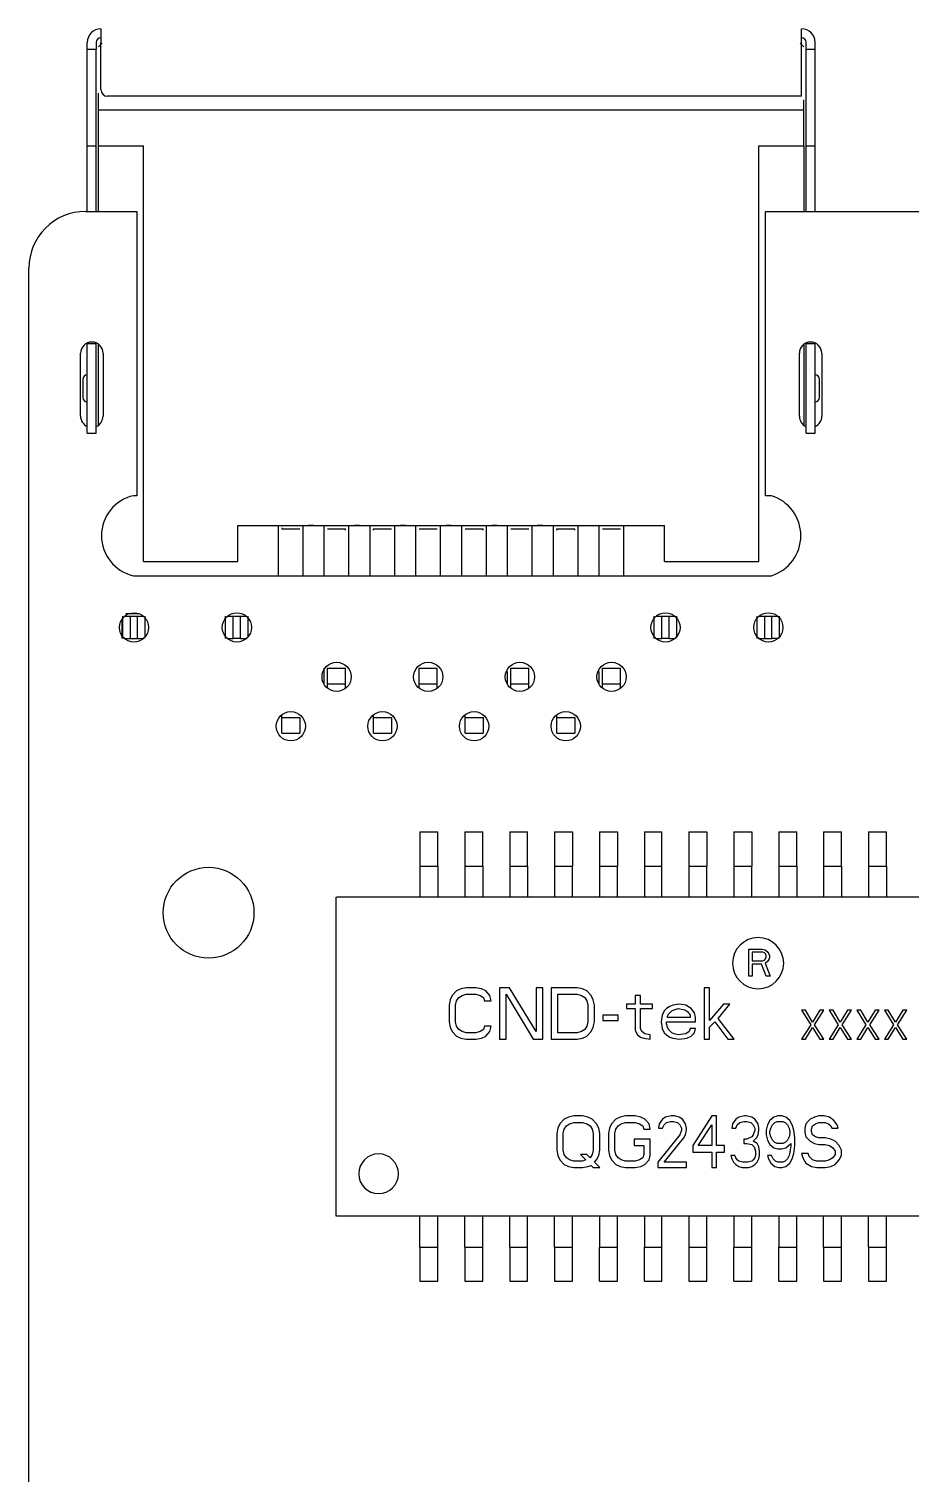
# Model space of a CAD drawing. Header units: millimetres. Extents: x 2 to 1109, y 2 to 430.
# Drawn here: x 72.52 to 92.14, y 333.98 to 366.12 of the extents above; entities that cross this region are included whole.
import ezdxf

# ---------------------------------------------------------------- set-up
doc = ezdxf.new("R2010")
doc.units = ezdxf.units.MM
doc.header["$LTSCALE"] = 0.5
doc.layers.add('几何体', color=7, linetype='Continuous')

msp = doc.modelspace()

# ---------------------------------------------------------------- linework, layer by layer
at = {"layer": '几何体'}
for p, q in [((74.121, 366.121), (74.121, 365.821)), ((89.721, 365.821), (89.721, 366.121)), ((73.821, 365.671), (73.821, 365.821)), ((74.021, 365.821), (74.021, 365.671)), ((74.071, 365.721), (74.153, 365.802)), ((74.121, 364.771), (74.121, 365.821)), ((89.771, 365.721), (89.69, 365.802)), ((89.721, 364.621), (89.721, 365.821)), ((89.821, 365.671), (89.821, 365.821)), ((90.021, 365.671), (90.021, 365.821)), ((73.821, 365.521), (73.821, 365.671)), ((73.821, 365.671), (74.021, 365.671)), ((73.821, 363.671), (73.821, 365.521)), ((74.021, 365.521), (74.021, 365.671)), ((74.021, 363.671), (74.021, 365.521)), ((89.821, 365.521), (89.821, 365.671)), ((89.821, 365.671), (90.021, 365.671)), ((89.821, 363.671), (89.821, 365.521)), ((90.021, 365.521), (90.021, 365.671)), ((90.021, 363.671), (90.021, 365.521)), ((74.071, 364.321), (74.071, 364.69)), ((89.721, 364.621), (74.271, 364.621)), ((89.771, 364.321), (89.771, 364.54)), ((74.071, 363.521), (74.071, 364.321)), ((74.071, 364.321), (89.771, 364.321)), ((89.771, 363.521), (89.771, 364.321)), ((73.821, 363.521), (73.821, 363.671)), ((73.821, 363.521), (74.021, 363.521)), ((73.821, 363.371), (73.821, 363.521)), ((74.021, 363.521), (74.021, 363.671)), ((74.021, 363.371), (74.021, 363.521)), ((74.071, 363.521), (75.071, 363.521)), ((74.071, 362.058), (74.071, 363.521)), ((75.071, 354.271), (75.071, 363.521)), ((88.771, 354.271), (88.771, 363.521)), ((88.771, 363.521), (89.771, 363.521)), ((89.771, 363.521), (89.771, 362.058)), ((89.821, 363.521), (89.821, 363.671)), ((89.821, 363.521), (90.021, 363.521)), ((89.821, 363.371), (89.821, 363.521)), ((90.021, 363.521), (90.021, 363.671)), ((90.021, 363.371), (90.021, 363.521)), ((73.821, 362.044), (73.821, 363.371)), ((74.021, 362.058), (74.021, 363.371)), ((89.821, 362.058), (89.821, 363.371)), ((90.021, 362.058), (90.021, 363.371)), ((73.782, 362.058), (74.921, 362.058)), ((74.921, 362.058), (74.921, 355.732)), ((88.921, 362.058), (93.516, 362.058)), ((88.921, 355.732), (88.921, 362.058)), ((72.521, 303.227), (72.521, 360.797)), ((73.821, 359.121), (74.021, 359.121)), ((73.821, 357.121), (73.821, 359.121)), ((74.021, 357.121), (74.021, 359.121)), ((74.071, 357.306), (74.071, 359.095)), ((89.771, 359.096), (89.771, 357.307)), ((89.821, 359.121), (90.021, 359.121)), ((89.821, 357.121), (89.821, 359.121)), ((90.021, 357.121), (90.021, 359.121)), ((73.671, 357.501), (73.671, 358.901)), ((74.171, 358.901), (74.171, 357.501)), ((89.671, 357.501), (89.671, 358.901)), ((90.171, 358.901), (90.171, 357.501)), ((73.721, 358.321), (73.721, 357.921)), ((90.121, 357.921), (90.121, 358.321)), ((73.821, 357.121), (74.021, 357.121)), ((89.821, 357.121), (90.021, 357.121)), ((74.921, 355.732), (74.848, 355.732)), ((89.047, 355.732), (88.921, 355.732)), ((77.171, 355.071), (86.671, 355.071)), ((77.171, 354.271), (77.171, 355.071)), ((78.076, 353.952), (78.076, 355.071)), ((78.151, 355.02), (78.151, 354.996)), ((78.151, 354.996), (78.551, 354.996)), ((78.626, 353.952), (78.626, 355.071)), ((78.861, 355.071), (78.746, 355.071)), ((79.096, 353.952), (79.096, 355.071)), ((79.171, 354.996), (79.571, 354.996)), ((79.571, 354.965), (79.571, 354.996)), ((79.646, 353.952), (79.646, 355.071)), ((79.881, 355.071), (79.766, 355.071)), ((80.116, 353.952), (80.116, 355.071)), ((80.191, 354.996), (80.591, 354.996)), ((80.191, 354.965), (80.191, 354.996)), ((80.666, 353.952), (80.666, 355.071)), ((80.901, 355.071), (80.786, 355.071)), ((81.136, 353.952), (81.136, 355.071)), ((81.211, 354.996), (81.611, 354.996)), ((81.686, 353.952), (81.686, 355.071)), ((81.921, 355.071), (81.806, 355.071)), ((82.156, 353.952), (82.156, 355.071)), ((82.231, 354.996), (82.631, 354.996)), ((82.631, 354.965), (82.631, 354.996)), ((82.706, 353.952), (82.706, 355.071)), ((82.941, 355.071), (82.826, 355.071)), ((83.176, 353.952), (83.176, 355.071)), ((83.251, 354.996), (83.651, 354.996)), ((83.726, 353.952), (83.726, 355.071)), ((83.961, 355.071), (83.846, 355.071)), ((83.961, 355.071), (84.076, 355.071)), ((84.196, 353.952), (84.196, 355.071)), ((84.271, 354.996), (84.671, 354.996)), ((84.271, 354.965), (84.271, 354.996)), ((84.671, 354.965), (84.671, 354.996)), ((84.746, 353.952), (84.746, 355.071)), ((85.216, 353.952), (85.216, 355.071)), ((85.291, 354.996), (85.691, 354.996)), ((85.766, 353.952), (85.766, 355.071)), ((86.671, 354.271), (86.671, 355.071)), ((75.071, 354.271), (77.171, 354.271)), ((86.671, 354.271), (88.771, 354.271)), ((74.848, 353.952), (89.047, 353.952)), ((74.591, 352.97), (74.591, 352.551)), ((74.611, 352.551), (74.611, 353.051)), ((74.645, 353.051), (74.781, 353.051)), ((74.976, 353.101), (74.676, 353.101)), ((74.781, 352.551), (74.781, 353.051)), ((74.781, 353.051), (74.941, 353.051)), ((74.941, 352.551), (74.941, 353.051)), ((74.941, 353.051), (75.077, 353.051)), ((75.111, 352.603), (75.111, 353.051)), ((76.901, 352.551), (76.901, 353.051)), ((76.935, 353.051), (77.071, 353.051)), ((77.071, 352.551), (77.071, 353.051)), ((77.071, 353.051), (77.231, 353.051)), ((77.231, 352.551), (77.231, 353.051)), ((77.231, 353.051), (77.367, 353.051)), ((77.401, 352.603), (77.401, 353.051)), ((86.441, 352.551), (86.441, 353.051)), ((86.475, 353.051), (86.611, 353.051)), ((86.611, 352.551), (86.611, 353.051)), ((86.611, 353.051), (86.771, 353.051)), ((86.771, 352.551), (86.771, 353.051)), ((86.771, 353.051), (86.907, 353.051)), ((86.941, 352.603), (86.941, 353.051)), ((88.731, 352.551), (88.731, 353.051)), ((88.765, 353.051), (88.901, 353.051)), ((88.901, 352.551), (88.901, 353.051)), ((88.901, 353.051), (89.061, 353.051)), ((89.061, 352.551), (89.061, 353.051)), ((89.061, 353.051), (89.197, 353.051)), ((89.231, 352.603), (89.231, 353.051)), ((74.645, 352.551), (74.781, 352.551)), ((74.781, 352.551), (74.941, 352.551)), ((74.941, 352.551), (75.077, 352.551)), ((76.935, 352.551), (77.071, 352.551)), ((77.231, 352.551), (77.071, 352.551)), ((77.231, 352.551), (77.367, 352.551)), ((86.475, 352.551), (86.611, 352.551)), ((86.771, 352.551), (86.611, 352.551)), ((86.771, 352.551), (86.907, 352.551)), ((88.765, 352.551), (88.901, 352.551)), ((88.901, 352.551), (89.061, 352.551)), ((89.197, 352.551), (89.061, 352.551)), ((79.096, 351.539), (79.096, 351.896)), ((79.171, 351.546), (79.171, 351.896)), ((79.171, 351.896), (79.571, 351.896)), ((79.571, 351.546), (79.571, 351.896)), ((81.211, 351.546), (81.211, 351.896)), ((81.211, 351.896), (81.611, 351.896)), ((81.611, 351.546), (81.611, 351.896)), ((83.176, 351.539), (83.176, 351.822)), ((83.251, 351.546), (83.251, 351.896)), ((83.251, 351.896), (83.651, 351.896)), ((83.651, 351.546), (83.651, 351.896)), ((85.216, 351.539), (85.216, 351.822)), ((85.291, 351.896), (85.691, 351.896)), ((85.291, 351.546), (85.291, 351.896)), ((85.691, 351.546), (85.691, 351.896)), ((79.171, 351.453), (79.171, 351.6)), ((79.171, 351.546), (79.571, 351.546)), ((79.571, 351.447), (79.571, 351.6)), ((81.211, 351.453), (81.211, 351.6)), ((81.211, 351.546), (81.611, 351.546)), ((81.611, 351.447), (81.611, 351.6)), ((83.251, 351.453), (83.251, 351.6)), ((83.251, 351.546), (83.651, 351.546)), ((83.651, 351.447), (83.651, 351.6)), ((85.291, 351.453), (85.291, 351.6)), ((85.291, 351.546), (85.691, 351.546)), ((85.691, 351.447), (85.691, 351.6)), ((78.151, 350.796), (78.151, 350.851)), ((78.151, 350.446), (78.151, 350.796)), ((78.151, 350.796), (78.551, 350.796)), ((78.551, 350.796), (78.551, 350.446)), ((80.191, 350.796), (80.191, 350.851)), ((80.191, 350.796), (80.591, 350.796)), ((80.191, 350.446), (80.191, 350.796)), ((80.591, 350.796), (80.591, 350.446)), ((82.231, 350.796), (82.231, 350.851)), ((82.231, 350.446), (82.231, 350.796)), ((82.231, 350.796), (82.631, 350.796)), ((82.631, 350.806), (82.631, 350.796)), ((82.631, 350.796), (82.631, 350.446)), ((84.271, 350.796), (84.271, 350.851)), ((84.271, 350.796), (84.671, 350.796)), ((84.271, 350.446), (84.271, 350.796)), ((84.671, 350.796), (84.671, 350.446)), ((78.151, 350.446), (78.551, 350.446)), ((80.191, 350.446), (80.591, 350.446)), ((82.231, 350.446), (82.631, 350.446)), ((84.271, 350.446), (84.671, 350.446)), ((81.223, 348.25), (81.623, 348.25)), ((81.223, 348.25), (81.223, 347.488)), ((81.623, 347.488), (81.623, 348.25)), ((82.223, 348.25), (82.623, 348.25)), ((82.223, 348.25), (82.223, 347.488)), ((82.623, 347.488), (82.623, 348.25)), ((83.223, 348.25), (83.623, 348.25)), ((83.223, 348.25), (83.223, 347.488)), ((83.623, 347.488), (83.623, 348.25)), ((84.223, 348.25), (84.623, 348.25)), ((84.223, 348.25), (84.223, 347.488)), ((84.623, 348.25), (84.623, 347.488)), ((85.223, 348.25), (85.623, 348.25)), ((85.223, 348.25), (85.223, 347.488)), ((85.623, 348.25), (85.623, 347.488)), ((86.223, 348.25), (86.612, 348.25)), ((86.223, 348.25), (86.223, 347.488)), ((86.612, 347.488), (86.612, 348.25)), ((87.212, 348.25), (87.612, 348.25)), ((87.212, 348.25), (87.212, 347.488)), ((87.612, 348.25), (87.612, 347.488)), ((88.212, 348.25), (88.612, 348.25)), ((88.212, 348.25), (88.212, 347.488)), ((88.612, 348.25), (88.612, 347.488)), ((89.212, 348.25), (89.612, 348.25)), ((89.212, 348.25), (89.212, 347.488)), ((89.612, 347.488), (89.612, 348.25)), ((90.212, 348.25), (90.612, 348.25)), ((90.212, 348.25), (90.212, 347.488)), ((90.612, 347.488), (90.612, 348.25)), ((91.212, 348.25), (91.612, 348.25)), ((91.212, 348.25), (91.212, 347.488)), ((91.612, 347.488), (91.612, 348.25)), ((81.223, 347.488), (81.623, 347.488)), ((81.223, 347.488), (81.223, 346.8)), ((81.623, 347.488), (81.623, 346.8)), ((82.223, 347.488), (82.223, 346.8)), ((82.223, 347.488), (82.623, 347.488)), ((82.623, 347.488), (82.623, 346.8)), ((83.223, 347.488), (83.223, 346.8)), ((83.223, 347.488), (83.623, 347.488)), ((83.623, 347.488), (83.623, 346.8)), ((84.223, 347.488), (84.223, 346.8)), ((84.223, 347.488), (84.623, 347.488)), ((84.623, 346.8), (84.623, 347.488)), ((85.223, 347.488), (85.223, 346.8)), ((85.223, 347.488), (85.623, 347.488)), ((85.623, 346.8), (85.623, 347.488)), ((86.223, 347.488), (86.223, 346.8)), ((86.223, 347.488), (86.612, 347.488)), ((86.612, 346.8), (86.612, 347.488)), ((87.212, 347.488), (87.612, 347.488)), ((87.212, 347.488), (87.212, 346.8)), ((87.612, 346.8), (87.612, 347.488)), ((88.212, 347.488), (88.612, 347.488)), ((88.212, 347.488), (88.212, 346.8)), ((88.612, 346.8), (88.612, 347.488)), ((89.212, 347.488), (89.612, 347.488)), ((89.212, 347.488), (89.212, 346.8)), ((89.612, 347.488), (89.612, 346.8)), ((90.212, 347.488), (90.612, 347.488)), ((90.212, 347.488), (90.212, 346.8)), ((90.612, 347.488), (90.612, 346.8)), ((91.212, 347.488), (91.212, 346.8)), ((91.212, 347.488), (91.612, 347.488)), ((91.612, 347.488), (91.612, 346.8)), ((79.362, 339.7), (79.362, 346.8)), ((94.466, 346.8), (79.366, 346.8)), ((88.545, 345.039), (88.545, 345.639)), ((88.545, 345.639), (88.845, 345.639)), ((88.62, 345.575), (88.62, 345.383)), ((88.857, 345.575), (88.62, 345.575)), ((88.845, 345.639), (88.907, 345.626)), ((88.895, 345.562), (88.857, 345.575)), ((88.92, 345.537), (88.895, 345.562)), ((88.907, 345.626), (88.957, 345.588)), ((88.932, 345.498), (88.92, 345.537)), ((88.957, 345.588), (88.995, 345.537)), ((88.995, 345.537), (89.007, 345.498)), ((88.62, 345.383), (88.857, 345.383)), ((88.62, 345.307), (88.62, 345.039)), ((88.832, 345.307), (88.62, 345.307)), ((88.932, 345.039), (88.832, 345.307)), ((88.857, 345.383), (88.895, 345.396)), ((88.895, 345.396), (88.92, 345.422)), ((88.957, 345.358), (88.907, 345.332)), ((88.907, 345.332), (89.02, 345.039)), ((88.92, 345.422), (88.932, 345.46)), ((88.932, 345.46), (88.932, 345.498)), ((88.995, 345.409), (88.957, 345.358)), ((89.007, 345.447), (88.995, 345.409)), ((89.007, 345.498), (89.007, 345.447)), ((88.62, 345.039), (88.545, 345.039)), ((89.02, 345.039), (88.932, 345.039)), ((81.946, 344.612), (81.899, 344.514)), ((82.042, 344.71), (81.946, 344.612)), ((82.138, 344.759), (82.042, 344.71)), ((82.042, 344.49), (82.09, 344.563)), ((82.09, 344.563), (82.162, 344.612)), ((82.258, 344.783), (82.138, 344.759)), ((82.162, 344.612), (82.258, 344.637)), ((82.473, 344.783), (82.258, 344.783)), ((82.258, 344.637), (82.473, 344.637)), ((82.593, 344.759), (82.473, 344.783)), ((82.473, 344.637), (82.569, 344.612)), ((82.569, 344.612), (82.641, 344.563)), ((82.689, 344.71), (82.593, 344.759)), ((82.641, 344.563), (82.665, 344.49)), ((82.785, 344.612), (82.689, 344.71)), ((82.809, 344.49), (82.785, 344.612)), ((83.216, 344.783), (83, 344.783)), ((83, 344.783), (83, 343.634)), ((83.144, 343.634), (83.144, 344.637)), ((83.144, 344.637), (83.743, 343.634)), ((83.815, 343.805), (83.216, 344.783)), ((83.959, 344.783), (83.815, 344.783)), ((83.815, 344.783), (83.815, 343.805)), ((83.959, 343.634), (83.959, 344.783)), ((84.725, 344.783), (84.15, 344.783)), ((84.15, 344.783), (84.15, 343.634)), ((84.294, 343.78), (84.294, 344.637)), ((84.294, 344.637), (84.725, 344.637)), ((84.845, 344.759), (84.725, 344.783)), ((84.725, 344.637), (84.821, 344.612)), ((84.821, 344.612), (84.893, 344.563)), ((84.941, 344.71), (84.845, 344.759)), ((84.893, 344.563), (84.941, 344.49)), ((85.036, 344.612), (84.941, 344.71)), ((85.084, 344.514), (85.036, 344.612)), ((86.138, 344.612), (86.018, 344.612)), ((86.018, 344.612), (86.018, 344.417)), ((86.138, 344.417), (86.138, 344.612)), ((87.671, 344.783), (87.551, 344.783)), ((87.551, 344.783), (87.551, 343.634)), ((87.671, 344.05), (87.671, 344.783)), ((81.899, 344.514), (81.875, 344.392)), ((81.875, 344.392), (81.875, 344.025)), ((82.018, 344.392), (82.042, 344.49)), ((82.018, 344.025), (82.018, 344.392)), ((82.665, 344.49), (82.809, 344.49)), ((84.941, 344.49), (84.965, 344.392)), ((84.965, 344.392), (84.965, 344.025)), ((85.108, 344.392), (85.084, 344.514)), ((85.108, 344.025), (85.108, 344.392)), ((86.018, 344.417), (85.827, 344.417)), ((85.827, 344.417), (85.827, 344.319)), ((85.827, 344.319), (86.018, 344.319)), ((86.018, 344.319), (86.018, 343.829)), ((86.402, 344.417), (86.138, 344.417)), ((86.138, 343.878), (86.138, 344.319)), ((86.138, 344.319), (86.402, 344.319)), ((86.402, 344.319), (86.402, 344.417)), ((86.665, 344.27), (86.617, 344.172)), ((86.713, 344.319), (86.665, 344.27)), ((86.785, 344.368), (86.713, 344.319)), ((86.761, 344.196), (86.833, 344.27)), ((86.857, 344.392), (86.785, 344.368)), ((86.833, 344.27), (86.881, 344.294)), ((87.001, 344.417), (86.857, 344.392)), ((86.881, 344.294), (86.977, 344.319)), ((86.977, 344.319), (87.12, 344.294)), ((87.144, 344.392), (87.001, 344.417)), ((87.12, 344.294), (87.192, 344.245)), ((87.264, 344.319), (87.144, 344.392)), ((87.192, 344.245), (87.24, 344.172)), ((87.336, 344.221), (87.264, 344.319)), ((87.983, 344.417), (87.671, 344.05)), ((87.863, 344.098), (88.126, 344.417)), ((88.126, 344.417), (87.983, 344.417)), ((89.806, 344.281), (89.718, 344.281)), ((89.718, 344.281), (89.923, 343.957)), ((89.967, 344.018), (89.806, 344.281)), ((90.128, 344.281), (89.967, 344.018)), ((90.011, 343.957), (90.216, 344.281)), ((90.216, 344.281), (90.128, 344.281)), ((90.421, 344.281), (90.333, 344.281)), ((90.333, 344.281), (90.538, 343.957)), ((90.582, 344.018), (90.421, 344.281)), ((90.743, 344.281), (90.582, 344.018)), ((90.626, 343.957), (90.831, 344.281)), ((90.831, 344.281), (90.743, 344.281)), ((91.036, 344.281), (90.948, 344.281)), ((90.948, 344.281), (91.153, 343.957)), ((91.197, 344.018), (91.036, 344.281)), ((91.358, 344.281), (91.197, 344.018)), ((91.241, 343.957), (91.446, 344.281)), ((91.446, 344.281), (91.358, 344.281)), ((91.651, 344.281), (91.563, 344.281)), ((91.563, 344.281), (91.768, 343.957)), ((91.812, 344.018), (91.651, 344.281)), ((91.973, 344.281), (91.812, 344.018)), ((91.856, 343.957), (92.061, 344.281)), ((92.061, 344.281), (91.973, 344.281)), ((81.875, 344.025), (81.899, 343.903)), ((82.042, 343.927), (82.018, 344.025)), ((82.09, 343.854), (82.042, 343.927)), ((82.665, 343.927), (82.641, 343.854)), ((82.809, 343.927), (82.665, 343.927)), ((82.785, 343.805), (82.809, 343.927)), ((84.941, 343.927), (84.893, 343.854)), ((84.965, 344.025), (84.941, 343.927)), ((85.084, 343.903), (85.108, 344.025)), ((85.635, 344.172), (85.3, 344.172)), ((85.3, 344.172), (85.3, 344.05)), ((85.3, 344.05), (85.635, 344.05)), ((85.635, 344.05), (85.635, 344.172)), ((86.617, 344.172), (86.593, 344.025)), ((86.593, 344.025), (86.617, 343.878)), ((86.713, 343.976), (86.713, 344.025)), ((86.713, 344.025), (87.36, 344.025)), ((86.737, 343.903), (86.713, 343.976)), ((86.737, 344.147), (86.761, 344.196)), ((86.737, 344.123), (86.737, 344.147)), ((87.24, 344.123), (86.737, 344.123)), ((87.24, 344.172), (87.24, 344.123)), ((87.36, 344.123), (87.336, 344.221)), ((87.36, 344.025), (87.36, 344.123)), ((87.671, 343.903), (87.791, 344.025)), ((87.791, 344.025), (88.078, 343.634)), ((88.222, 343.634), (87.863, 344.098)), ((89.923, 343.957), (89.718, 343.634)), ((90.216, 343.634), (90.011, 343.957)), ((90.538, 343.957), (90.333, 343.634)), ((90.831, 343.634), (90.626, 343.957)), ((91.153, 343.957), (90.948, 343.634)), ((91.446, 343.634), (91.241, 343.957)), ((91.768, 343.957), (91.563, 343.634)), ((92.061, 343.634), (91.856, 343.957)), ((81.899, 343.903), (81.946, 343.805)), ((81.946, 343.805), (82.042, 343.707)), ((82.042, 343.707), (82.138, 343.658)), ((82.162, 343.805), (82.09, 343.854)), ((82.138, 343.658), (82.258, 343.634)), ((82.258, 343.78), (82.162, 343.805)), ((82.473, 343.78), (82.258, 343.78)), ((82.258, 343.634), (82.473, 343.634)), ((82.569, 343.805), (82.473, 343.78)), ((82.473, 343.634), (82.593, 343.658)), ((82.641, 343.854), (82.569, 343.805)), ((82.593, 343.658), (82.689, 343.707)), ((82.689, 343.707), (82.785, 343.805)), ((83, 343.634), (83.144, 343.634)), ((83.743, 343.634), (83.959, 343.634)), ((84.15, 343.634), (84.725, 343.634)), ((84.725, 343.78), (84.294, 343.78)), ((84.821, 343.805), (84.725, 343.78)), ((84.725, 343.634), (84.845, 343.658)), ((84.893, 343.854), (84.821, 343.805)), ((84.845, 343.658), (84.941, 343.707)), ((84.941, 343.707), (85.036, 343.805)), ((85.036, 343.805), (85.084, 343.903)), ((86.018, 343.829), (86.066, 343.732)), ((86.066, 343.732), (86.138, 343.683)), ((86.162, 343.805), (86.138, 343.878)), ((86.138, 343.683), (86.21, 343.658)), ((86.234, 343.756), (86.162, 343.805)), ((86.21, 343.658), (86.354, 343.634)), ((86.354, 343.732), (86.234, 343.756)), ((86.354, 343.634), (86.354, 343.732)), ((86.617, 343.878), (86.665, 343.78)), ((86.665, 343.78), (86.713, 343.732)), ((86.713, 343.732), (86.785, 343.683)), ((86.761, 343.854), (86.737, 343.903)), ((86.833, 343.78), (86.761, 343.854)), ((86.785, 343.683), (86.857, 343.658)), ((86.881, 343.756), (86.833, 343.78)), ((86.857, 343.658), (87.001, 343.634)), ((86.977, 343.732), (86.881, 343.756)), ((87.144, 343.756), (86.977, 343.732)), ((87.001, 343.634), (87.168, 343.658)), ((87.216, 343.805), (87.144, 343.756)), ((87.168, 343.658), (87.264, 343.707)), ((87.24, 343.878), (87.216, 343.805)), ((87.36, 343.878), (87.24, 343.878)), ((87.264, 343.707), (87.336, 343.78)), ((87.336, 343.78), (87.36, 343.878)), ((87.551, 343.634), (87.671, 343.634)), ((87.671, 343.634), (87.671, 343.903)), ((88.078, 343.634), (88.222, 343.634)), ((89.718, 343.634), (89.806, 343.634)), ((89.806, 343.634), (89.967, 343.896)), ((89.967, 343.896), (90.128, 343.634)), ((90.128, 343.634), (90.216, 343.634)), ((90.333, 343.634), (90.421, 343.634)), ((90.421, 343.634), (90.582, 343.896)), ((90.582, 343.896), (90.743, 343.634)), ((90.743, 343.634), (90.831, 343.634)), ((90.948, 343.634), (91.036, 343.634)), ((91.036, 343.634), (91.197, 343.896)), ((91.197, 343.896), (91.358, 343.634)), ((91.358, 343.634), (91.446, 343.634)), ((91.563, 343.634), (91.651, 343.634)), ((91.651, 343.634), (91.812, 343.896)), ((91.812, 343.896), (91.973, 343.634)), ((91.973, 343.634), (92.061, 343.634)), ((84.294, 341.659), (84.27, 341.537)), ((84.342, 341.757), (84.294, 341.659)), ((84.438, 341.855), (84.342, 341.757)), ((84.534, 341.904), (84.438, 341.855)), ((84.438, 341.635), (84.486, 341.708)), ((84.486, 341.708), (84.558, 341.757)), ((84.654, 341.928), (84.534, 341.904)), ((84.558, 341.757), (84.654, 341.781)), ((84.845, 341.928), (84.654, 341.928)), ((84.654, 341.781), (84.845, 341.781)), ((84.965, 341.904), (84.845, 341.928)), ((84.845, 341.781), (84.941, 341.757)), ((84.941, 341.757), (85.013, 341.708)), ((85.061, 341.855), (84.965, 341.904)), ((85.013, 341.708), (85.061, 341.635)), ((85.157, 341.757), (85.061, 341.855)), ((85.204, 341.659), (85.157, 341.757)), ((85.228, 341.537), (85.204, 341.659)), ((85.444, 341.659), (85.42, 341.537)), ((85.492, 341.757), (85.444, 341.659)), ((85.588, 341.855), (85.492, 341.757)), ((85.684, 341.904), (85.588, 341.855)), ((85.588, 341.635), (85.636, 341.708)), ((85.636, 341.708), (85.707, 341.757)), ((85.803, 341.928), (85.684, 341.904)), ((85.707, 341.757), (85.803, 341.781)), ((86.019, 341.928), (85.803, 341.928)), ((85.803, 341.781), (86.019, 341.781)), ((86.139, 341.904), (86.019, 341.928)), ((86.019, 341.781), (86.115, 341.757)), ((86.115, 341.757), (86.187, 341.708)), ((86.234, 341.855), (86.139, 341.904)), ((86.187, 341.708), (86.21, 341.635)), ((86.33, 341.757), (86.234, 341.855)), ((86.354, 341.635), (86.33, 341.757)), ((86.553, 341.757), (86.536, 341.659)), ((86.536, 341.659), (86.624, 341.659)), ((86.624, 341.855), (86.553, 341.757)), ((86.695, 341.904), (86.624, 341.855)), ((86.624, 341.659), (86.66, 341.732)), ((86.66, 341.732), (86.713, 341.781)), ((86.819, 341.928), (86.695, 341.904)), ((86.713, 341.781), (86.802, 341.806)), ((86.802, 341.806), (86.872, 341.806)), ((86.89, 341.928), (86.819, 341.928)), ((86.872, 341.806), (86.961, 341.781)), ((86.997, 341.904), (86.89, 341.928)), ((86.961, 341.781), (87.014, 341.732)), ((87.067, 341.855), (86.997, 341.904)), ((87.014, 341.732), (87.05, 341.659)), ((87.05, 341.659), (87.05, 341.61)), ((87.138, 341.757), (87.067, 341.855)), ((87.156, 341.659), (87.138, 341.757)), ((87.156, 341.61), (87.156, 341.659)), ((87.723, 341.928), (87.298, 341.268)), ((87.422, 341.268), (87.723, 341.732)), ((87.83, 341.928), (87.723, 341.928)), ((87.723, 341.732), (87.723, 341.268)), ((87.83, 341.268), (87.83, 341.928)), ((88.184, 341.757), (88.166, 341.659)), ((88.166, 341.659), (88.255, 341.659)), ((88.255, 341.855), (88.184, 341.757)), ((88.326, 341.904), (88.255, 341.855)), ((88.255, 341.659), (88.29, 341.732)), ((88.29, 341.732), (88.344, 341.781)), ((88.45, 341.928), (88.326, 341.904)), ((88.344, 341.781), (88.432, 341.806)), ((88.432, 341.806), (88.503, 341.806)), ((88.485, 341.928), (88.45, 341.928)), ((88.61, 341.904), (88.485, 341.928)), ((88.503, 341.806), (88.592, 341.781)), ((88.592, 341.781), (88.645, 341.732)), ((88.68, 341.855), (88.61, 341.904)), ((88.645, 341.732), (88.68, 341.659)), ((88.751, 341.757), (88.68, 341.855)), ((88.68, 341.659), (88.68, 341.61)), ((88.769, 341.659), (88.751, 341.757)), ((88.769, 341.61), (88.769, 341.659)), ((88.964, 341.732), (88.929, 341.61)), ((89.017, 341.83), (88.964, 341.732)), ((89.106, 341.904), (89.017, 341.83)), ((89.017, 341.586), (89.035, 341.659)), ((89.035, 341.659), (89.07, 341.732)), ((89.07, 341.732), (89.124, 341.781)), ((89.194, 341.928), (89.106, 341.904)), ((89.124, 341.781), (89.177, 341.806)), ((89.177, 341.806), (89.301, 341.806)), ((89.283, 341.928), (89.194, 341.928)), ((89.372, 341.904), (89.283, 341.928)), ((89.301, 341.806), (89.354, 341.781)), ((89.354, 341.781), (89.407, 341.732)), ((89.46, 341.83), (89.372, 341.904)), ((89.407, 341.732), (89.443, 341.659)), ((89.443, 341.659), (89.46, 341.586)), ((89.513, 341.732), (89.46, 341.83)), ((89.549, 341.61), (89.513, 341.732)), ((89.818, 341.757), (89.794, 341.659)), ((89.794, 341.659), (89.794, 341.561)), ((89.914, 341.855), (89.818, 341.757)), ((90.01, 341.904), (89.914, 341.855)), ((89.938, 341.635), (89.962, 341.708)), ((89.962, 341.708), (90.033, 341.757)), ((90.105, 341.928), (90.01, 341.904)), ((90.033, 341.757), (90.105, 341.781)), ((90.225, 341.928), (90.105, 341.928)), ((90.105, 341.781), (90.249, 341.781)), ((90.345, 341.904), (90.225, 341.928)), ((90.249, 341.781), (90.321, 341.757)), ((90.321, 341.757), (90.369, 341.708)), ((90.441, 341.83), (90.345, 341.904)), ((90.369, 341.708), (90.393, 341.659)), ((90.393, 341.659), (90.537, 341.659)), ((90.513, 341.732), (90.441, 341.83)), ((90.537, 341.659), (90.513, 341.732)), ((84.27, 341.537), (84.27, 341.17)), ((84.414, 341.537), (84.438, 341.635)), ((84.414, 341.17), (84.414, 341.537)), ((85.061, 341.635), (85.085, 341.537)), ((85.085, 341.537), (85.085, 341.17)), ((85.228, 341.17), (85.228, 341.537)), ((85.42, 341.537), (85.42, 341.17)), ((85.564, 341.537), (85.588, 341.635)), ((85.564, 341.17), (85.564, 341.537)), ((86.354, 341.414), (85.995, 341.414)), ((85.995, 341.414), (85.995, 341.268)), ((86.21, 341.635), (86.354, 341.635)), ((86.354, 341.047), (86.354, 341.414)), ((87.014, 341.512), (86.518, 340.901)), ((86.66, 340.901), (87.103, 341.439)), ((87.05, 341.61), (87.014, 341.512)), ((87.103, 341.439), (87.138, 341.512)), ((87.138, 341.512), (87.156, 341.61)), ((88.503, 341.414), (88.432, 341.414)), ((88.432, 341.414), (88.432, 341.317)), ((88.61, 341.463), (88.503, 341.414)), ((88.645, 341.512), (88.61, 341.463)), ((88.68, 341.61), (88.645, 341.512)), ((88.645, 341.365), (88.716, 341.439)), ((88.734, 341.317), (88.645, 341.365)), ((88.716, 341.439), (88.751, 341.512)), ((88.751, 341.512), (88.769, 341.61)), ((88.929, 341.61), (88.929, 341.512)), ((88.929, 341.512), (88.964, 341.39)), ((88.964, 341.39), (89.017, 341.292)), ((89.017, 341.537), (89.017, 341.586)), ((89.035, 341.463), (89.017, 341.537)), ((89.07, 341.39), (89.035, 341.463)), ((89.124, 341.341), (89.07, 341.39)), ((89.177, 341.317), (89.124, 341.341)), ((89.354, 341.341), (89.301, 341.317)), ((89.407, 341.39), (89.354, 341.341)), ((89.443, 341.463), (89.407, 341.39)), ((89.46, 341.537), (89.443, 341.463)), ((89.46, 341.586), (89.46, 341.537)), ((89.567, 341.439), (89.549, 341.61)), ((89.567, 341.268), (89.567, 341.439)), ((89.794, 341.561), (89.818, 341.463)), ((89.818, 341.463), (89.914, 341.365)), ((89.914, 341.365), (90.01, 341.317)), ((89.938, 341.586), (89.938, 341.635)), ((89.962, 341.512), (89.938, 341.586)), ((90.033, 341.463), (89.962, 341.512)), ((90.105, 341.439), (90.033, 341.463)), ((90.249, 341.439), (90.105, 341.439)), ((90.369, 341.414), (90.249, 341.439)), ((90.465, 341.365), (90.369, 341.414)), ((90.56, 341.268), (90.465, 341.365)), ((84.27, 341.17), (84.294, 341.047)), ((84.294, 341.047), (84.342, 340.95)), ((84.438, 341.072), (84.414, 341.17)), ((84.486, 340.998), (84.438, 341.072)), ((84.797, 341.072), (84.917, 340.95)), ((84.941, 341.072), (84.797, 341.072)), ((85.013, 340.998), (84.941, 341.072)), ((85.061, 341.072), (85.013, 340.998)), ((85.085, 341.17), (85.061, 341.072)), ((85.157, 340.95), (85.204, 341.047)), ((85.204, 341.047), (85.228, 341.17)), ((85.42, 341.17), (85.444, 341.047)), ((85.444, 341.047), (85.492, 340.95)), ((85.588, 341.072), (85.564, 341.17)), ((85.636, 340.998), (85.588, 341.072)), ((85.995, 341.268), (86.21, 341.268)), ((86.21, 341.072), (86.187, 340.998)), ((86.21, 341.268), (86.21, 341.072)), ((86.33, 340.95), (86.354, 341.047)), ((87.298, 341.268), (87.298, 341.121)), ((87.298, 341.121), (87.723, 341.121)), ((87.723, 341.268), (87.422, 341.268)), ((87.723, 341.121), (87.723, 340.778)), ((88.007, 341.268), (87.83, 341.268)), ((87.83, 340.778), (87.83, 341.121)), ((87.83, 341.121), (88.007, 341.121)), ((88.007, 341.121), (88.007, 341.268)), ((88.237, 341.047), (88.149, 341.047)), ((88.149, 341.047), (88.166, 340.974)), ((88.255, 340.998), (88.237, 341.047)), ((88.432, 341.317), (88.503, 341.317)), ((88.503, 341.317), (88.61, 341.292)), ((88.61, 341.292), (88.663, 341.243)), ((88.663, 341.243), (88.698, 341.145)), ((88.698, 341.047), (88.68, 340.998)), ((88.698, 341.145), (88.698, 341.047)), ((88.769, 341.243), (88.734, 341.317)), ((88.787, 341.145), (88.769, 341.243)), ((88.769, 340.974), (88.787, 341.047)), ((88.787, 341.047), (88.787, 341.145)), ((88.964, 341.047), (88.982, 340.974)), ((89.053, 341.047), (88.964, 341.047)), ((89.017, 341.292), (89.106, 341.219)), ((89.088, 340.974), (89.053, 341.047)), ((89.106, 341.219), (89.194, 341.194)), ((89.301, 341.317), (89.177, 341.317)), ((89.194, 341.194), (89.283, 341.194)), ((89.283, 341.194), (89.372, 341.219)), ((89.372, 341.219), (89.478, 341.317)), ((89.443, 341.047), (89.407, 340.974)), ((89.46, 341.121), (89.443, 341.047)), ((89.478, 341.268), (89.46, 341.121)), ((89.478, 341.317), (89.478, 341.268)), ((89.513, 340.974), (89.549, 341.096)), ((89.549, 341.096), (89.567, 341.268)), ((89.866, 341.096), (89.722, 341.096)), ((89.722, 341.096), (89.746, 340.998)), ((89.89, 341.023), (89.866, 341.096)), ((89.962, 340.95), (89.89, 341.023)), ((90.01, 341.317), (90.105, 341.292)), ((90.105, 341.292), (90.249, 341.292)), ((90.249, 341.292), (90.345, 341.268)), ((90.345, 341.268), (90.417, 341.219)), ((90.417, 341.219), (90.465, 341.145)), ((90.465, 341.072), (90.417, 340.998)), ((90.465, 341.145), (90.465, 341.072)), ((90.608, 341.17), (90.56, 341.268)), ((90.56, 340.95), (90.608, 341.047)), ((90.608, 341.047), (90.608, 341.17)), ((84.342, 340.95), (84.438, 340.852)), ((84.438, 340.852), (84.534, 340.803)), ((84.558, 340.95), (84.486, 340.998)), ((84.534, 340.803), (84.654, 340.778)), ((84.654, 340.925), (84.558, 340.95)), ((84.845, 340.925), (84.654, 340.925)), ((84.654, 340.778), (84.845, 340.778)), ((84.917, 340.95), (84.845, 340.925)), ((84.845, 340.778), (84.965, 340.803)), ((84.965, 340.803), (85.037, 340.827)), ((85.037, 340.827), (85.085, 340.778)), ((85.085, 340.778), (85.228, 340.778)), ((85.109, 340.901), (85.157, 340.95)), ((85.228, 340.778), (85.109, 340.901)), ((85.492, 340.95), (85.588, 340.852)), ((85.588, 340.852), (85.684, 340.803)), ((85.707, 340.95), (85.636, 340.998)), ((85.684, 340.803), (85.803, 340.778)), ((85.803, 340.925), (85.707, 340.95)), ((86.019, 340.925), (85.803, 340.925)), ((85.803, 340.778), (86.019, 340.778)), ((86.115, 340.95), (86.019, 340.925)), ((86.019, 340.778), (86.139, 340.803)), ((86.187, 340.998), (86.115, 340.95)), ((86.139, 340.803), (86.234, 340.852)), ((86.234, 340.852), (86.33, 340.95)), ((86.518, 340.901), (86.518, 340.778)), ((86.518, 340.778), (87.156, 340.778)), ((87.156, 340.901), (86.66, 340.901)), ((87.156, 340.778), (87.156, 340.901)), ((87.723, 340.778), (87.83, 340.778)), ((88.166, 340.974), (88.202, 340.901)), ((88.202, 340.901), (88.255, 340.852)), ((88.29, 340.95), (88.255, 340.998)), ((88.255, 340.852), (88.326, 340.803)), ((88.326, 340.925), (88.29, 340.95)), ((88.415, 340.901), (88.326, 340.925)), ((88.326, 340.803), (88.397, 340.778)), ((88.397, 340.778), (88.539, 340.778)), ((88.521, 340.901), (88.415, 340.901)), ((88.61, 340.925), (88.521, 340.901)), ((88.539, 340.778), (88.61, 340.803)), ((88.645, 340.95), (88.61, 340.925)), ((88.61, 340.803), (88.68, 340.852)), ((88.68, 340.998), (88.645, 340.95)), ((88.68, 340.852), (88.734, 340.901)), ((88.734, 340.901), (88.769, 340.974)), ((88.982, 340.974), (89.035, 340.876)), ((89.035, 340.876), (89.124, 340.803)), ((89.141, 340.925), (89.088, 340.974)), ((89.124, 340.803), (89.212, 340.778)), ((89.194, 340.901), (89.141, 340.925)), ((89.301, 340.901), (89.194, 340.901)), ((89.212, 340.778), (89.283, 340.778)), ((89.283, 340.778), (89.372, 340.803)), ((89.354, 340.925), (89.301, 340.901)), ((89.407, 340.974), (89.354, 340.925)), ((89.372, 340.803), (89.46, 340.876)), ((89.46, 340.876), (89.513, 340.974)), ((89.746, 340.998), (89.818, 340.876)), ((89.818, 340.876), (89.938, 340.803)), ((89.938, 340.803), (90.057, 340.778)), ((90.057, 340.925), (89.962, 340.95)), ((90.249, 340.925), (90.057, 340.925)), ((90.057, 340.778), (90.249, 340.778)), ((90.345, 340.95), (90.249, 340.925)), ((90.249, 340.778), (90.369, 340.803)), ((90.417, 340.998), (90.345, 340.95)), ((90.369, 340.803), (90.465, 340.852)), ((90.465, 340.852), (90.56, 340.95)), ((94.466, 339.7), (79.366, 339.7)), ((81.223, 339.012), (81.223, 339.7)), ((81.623, 339.012), (81.623, 339.7)), ((82.223, 339.012), (82.223, 339.7)), ((82.623, 339.012), (82.623, 339.7)), ((83.223, 339.012), (83.223, 339.7)), ((83.623, 339.012), (83.623, 339.7)), ((84.223, 339.012), (84.223, 339.7)), ((84.623, 339.012), (84.623, 339.7)), ((85.223, 339.7), (85.223, 339.012)), ((85.623, 339.012), (85.623, 339.7)), ((86.223, 339.7), (86.223, 339.012)), ((86.612, 339.012), (86.612, 339.7)), ((87.212, 339.7), (87.212, 339.012)), ((87.612, 339.012), (87.612, 339.7)), ((88.212, 339.7), (88.212, 339.012)), ((88.612, 339.012), (88.612, 339.7)), ((89.212, 339.7), (89.212, 339.012)), ((89.612, 339.012), (89.612, 339.7)), ((90.212, 339.012), (90.212, 339.7)), ((90.612, 339.012), (90.612, 339.7)), ((91.212, 339.012), (91.212, 339.7)), ((91.612, 339.012), (91.612, 339.7)), ((81.223, 339.012), (81.623, 339.012)), ((81.223, 339.012), (81.223, 338.25)), ((81.623, 338.25), (81.623, 339.012)), ((82.223, 339.012), (82.623, 339.012)), ((82.223, 339.012), (82.223, 338.25)), ((82.623, 338.25), (82.623, 339.012)), ((83.223, 339.012), (83.623, 339.012)), ((83.223, 339.012), (83.223, 338.25)), ((83.623, 338.25), (83.623, 339.012)), ((84.223, 339.012), (84.623, 339.012)), ((84.223, 339.012), (84.223, 338.25)), ((84.623, 338.25), (84.623, 339.012)), ((85.223, 339.012), (85.623, 339.012)), ((85.223, 338.25), (85.223, 339.012)), ((85.623, 338.25), (85.623, 339.012)), ((86.223, 339.012), (86.612, 339.012)), ((86.223, 338.25), (86.223, 339.012)), ((86.612, 338.25), (86.612, 339.012)), ((87.212, 339.012), (87.612, 339.012)), ((87.212, 339.012), (87.212, 338.25)), ((87.612, 338.25), (87.612, 339.012)), ((88.212, 339.012), (88.612, 339.012)), ((88.212, 338.25), (88.212, 339.012)), ((88.612, 338.25), (88.612, 339.012)), ((89.212, 339.012), (89.612, 339.012)), ((89.212, 338.25), (89.212, 339.012)), ((89.612, 338.25), (89.612, 339.012)), ((90.212, 339.012), (90.612, 339.012)), ((90.212, 339.012), (90.212, 338.25)), ((90.612, 338.25), (90.612, 339.012)), ((91.212, 339.012), (91.612, 339.012)), ((91.212, 339.012), (91.212, 338.25)), ((91.612, 338.25), (91.612, 339.012)), ((81.223, 338.25), (81.623, 338.25)), ((82.223, 338.25), (82.623, 338.25)), ((83.223, 338.25), (83.623, 338.25)), ((84.223, 338.25), (84.623, 338.25)), ((85.223, 338.25), (85.623, 338.25)), ((86.223, 338.25), (86.612, 338.25)), ((87.212, 338.25), (87.612, 338.25)), ((88.212, 338.25), (88.612, 338.25)), ((89.212, 338.25), (89.612, 338.25)), ((90.212, 338.25), (90.612, 338.25)), ((91.212, 338.25), (91.612, 338.25))]:
    msp.add_line(p, q, dxfattribs=at)
for centre, radius in [((74.861, 352.801), 0.325), ((77.151, 352.801), 0.325), ((86.691, 352.801), 0.325), ((88.981, 352.801), 0.325), ((79.371, 351.701), 0.325), ((81.411, 351.701), 0.325), ((83.451, 351.701), 0.325), ((85.491, 351.701), 0.325), ((78.351, 350.601), 0.325), ((80.391, 350.601), 0.325), ((82.431, 350.601), 0.325), ((84.471, 350.601), 0.325), ((76.521, 346.452), 1.01)]:
    msp.add_circle(centre, radius, dxfattribs=at)
for centre, radius, start, end in [((74.121, 365.821), 0.3, 90.0033, 179.9953), ((89.721, 365.821), 0.3, 0.0036, 89.9967), ((74.124, 365.818), 0.103, 91.7722, 178.2409), ((89.718, 365.818), 0.103, 1.7679, 88.2334), ((74.276, 364.776), 0.155, 181.7625, 268.2375), ((73.782, 360.797), 1.261, 90, 180), ((73.921, 358.901), 0.25, 0, 180), ((89.921, 358.901), 0.25, 0, 180), ((73.821, 358.321), 0.1, 90, 180), ((90.021, 358.321), 0.1, 360, 90), ((73.821, 357.921), 0.1, 180, 270), ((90.021, 357.921), 0.1, 270, 360), ((73.921, 357.501), 0.25, 180, 246.354), ((73.921, 357.501), 0.25, 293.8358, 0), ((89.921, 357.501), 0.25, 180, 246.354), ((89.921, 357.501), 0.25, 293.8358, 0), ((75.05, 354.842), 0.913, 102.8, 257.2), ((88.774, 354.842), 0.931, 287.1, 72.9), ((88.753, 345.328), 0.569, 0, 180), ((88.753, 345.328), 0.569, 180, 0), ((80.305, 340.642), 0.442, 0, 180), ((80.305, 340.642), 0.442, 180, 0)]:
    msp.add_arc(centre, radius, start, end, dxfattribs=at)

doc.saveas('drawing.dxf')
